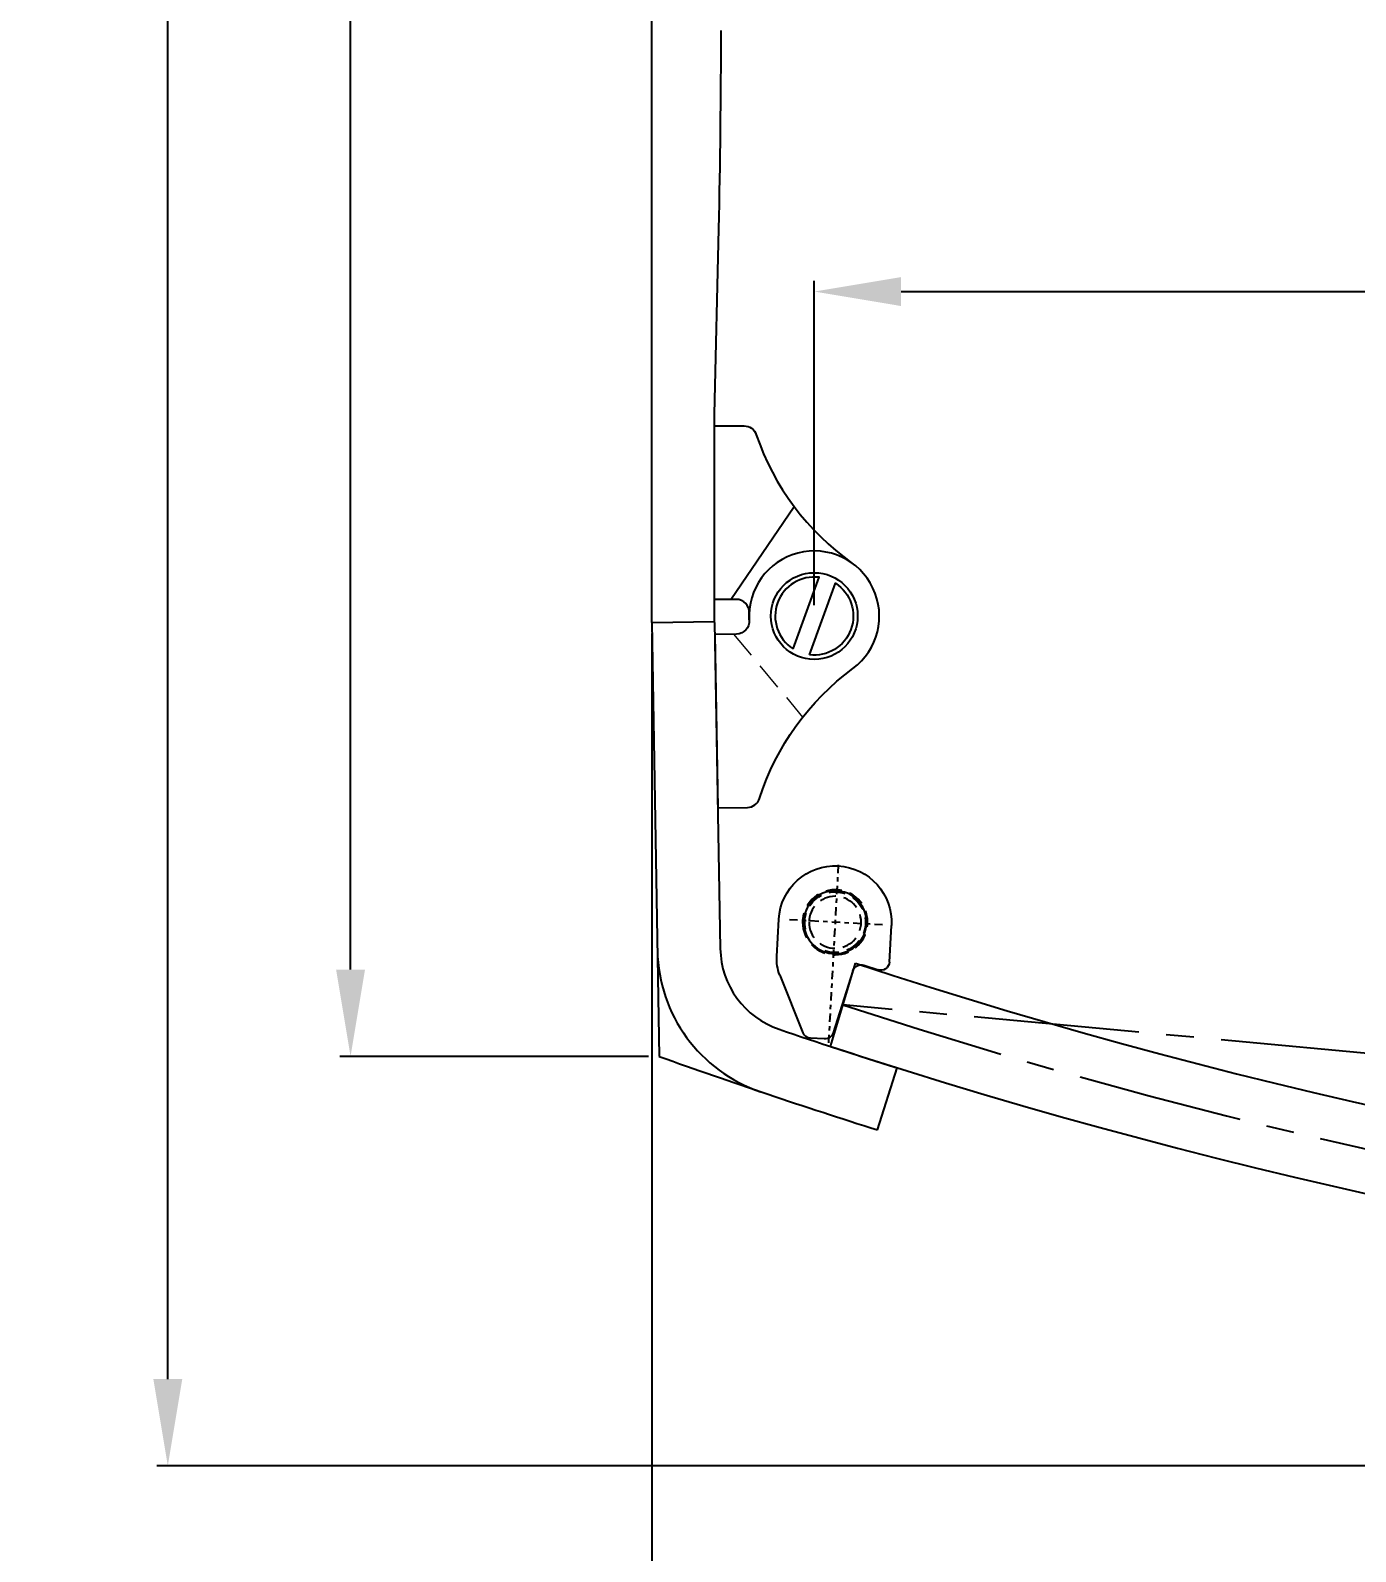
# Model space of a CAD drawing. Header units: millimetres. Extents: x 1399 to 2555, y 1196 to 1555.
# Drawn here: x 1697.69 to 1728.25, y 1317.4 to 1352.46 of the extents above; entities that cross this region are included whole.
import ezdxf

# ---------------------------------------------------------------- set-up
doc = ezdxf.new("R2010")
doc.units = ezdxf.units.MM
for name, pattern in [('CENTER2', [28.575, 19.05, -3.175, 3.175, -3.175]), ('DASHED', [19.05, 12.7, -6.35]), ('HIDDEN2', [0.1875, 0.125, -0.0625])]:
    doc.linetypes.add(name, pattern=pattern)
for name, color, linetype in [('Center Line', 2, 'CENTER2'), ('Dimension', 3, 'Continuous'), ('Hidden Line', 1, 'HIDDEN2')]:
    doc.layers.add(name, color=color, linetype=linetype)
doc.layers.add('虚线', color=3, linetype='DASHED', lineweight=15)
doc.styles.get("Standard").update_dxf_attribs({"font": 'arial.ttf'})
doc.dimstyles.new('Standard$0', dxfattribs={"dimtxt": 2.3, "dimasz": 2, "dimexe": 1, "dimexo": 1, "dimgap": 1, "dimtad": 0, "dimtih": 1, "dimtoh": 1, "dimdec": 1, "dimzin": 0, "dimdsep": 46, "dimtxsty": 'Standard', "dimcen": 0, "dimclrd": 4, "dimclre": 4, "dimclrt": 4, "dimadec": 1, "dimazin": 0, "dimtfac": 1, "dimtdec": 1, "dimtofl": 0, "dimtmove": 0, "dimatfit": 0, "dimfxl": 1, "dimtolj": 1, "dimtzin": 0, "dimarcsym": 0})

# ---------------------------------------------------------------- blocks, each defined once
blk = doc.blocks.new('*D136')
at = {"layer": 'Defpoints', "color": 0, "ltscale": 1000, "transparency": 16777216}
for p in [(1852.082, 1339.108), (1712.018, 1338.814), (1852.082, 1310.282)]:
    blk.add_point(p, dxfattribs=at)
at = {"layer": 'Dimension', "color": 3, "lineweight": -2, "ltscale": 1000, "transparency": 16777216}
for p, q in [((1852.082, 1338.858), (1852.082, 1310.032)), ((1712.018, 1338.564), (1712.018, 1310.032)), ((1714.018, 1310.282), (1850.082, 1310.282))]:
    blk.add_line(p, q, dxfattribs=at)
at = {"layer": 'Dimension', "color": 3, "ltscale": 1000, "transparency": 16777216}
for points in [[(1714.018, 1310.616), (1714.018, 1309.949), (1712.018, 1310.282)], [(1850.082, 1310.616), (1850.082, 1309.949), (1852.082, 1310.282)]]:
    blk.add_solid(points, dxfattribs=at)
at = {"layer": 'Dimension', "ltscale": 1000, "transparency": 16777216, "insert": (1782.05, 1311.809), "char_height": 2.5, "attachment_point": 5}
blk.add_mtext('\\A1;140±1', dxfattribs=at)
blk = doc.blocks.new('*D137')
at = {"layer": 'Defpoints', "color": 0, "ltscale": 1000, "transparency": 16777216}
for p in [(1850.336, 1346.445), (1715.766, 1338.964), (1850.336, 1339.102)]:
    blk.add_point(p, dxfattribs=at)
at = {"layer": 'Dimension', "color": 3, "lineweight": -2, "ltscale": 1000, "transparency": 16777216}
for p, q in [((1715.766, 1339.214), (1715.766, 1346.695)), ((1850.336, 1339.352), (1850.336, 1346.695)), ((1717.766, 1346.445), (1848.336, 1346.445))]:
    blk.add_line(p, q, dxfattribs=at)
at = {"layer": 'Dimension', "color": 3, "ltscale": 1000, "transparency": 16777216}
for points in [[(1717.766, 1346.778), (1717.766, 1346.111), (1715.766, 1346.445)], [(1848.336, 1346.778), (1848.336, 1346.111), (1850.336, 1346.445)]]:
    blk.add_solid(points, dxfattribs=at)
at = {"layer": 'Dimension', "ltscale": 1000, "transparency": 16777216, "insert": (1782.458, 1347.972), "char_height": 2.5, "attachment_point": 5}
blk.add_mtext('\\A1;135±1', dxfattribs=at)
blk = doc.blocks.new('rgwergq')
for p, q in [((403.215, 168.459), (403.821, 169.759)), ((404.32, 169.874), (404.003, 169.874)), ((404.893, 168.269), (404.514, 169.725)), ((403.121, 168.036), (403.121, 167.174)), ((405.138, 168.126), (405.47, 168.215)), ((405.721, 168.021), (405.721, 167.174)), ((404.458, 166.074), (404.458, 166.074))]:
    blk.add_line(p, q)
blk.add_circle((404.421, 167.174), 0.725)
for centre, radius, start, end in [((404.003, 169.674), 0.2, 90, 155), ((404.32, 169.674), 0.2, 14.5992, 90), ((404.121, 168.036), 1, 155, 180), ((405.087, 168.319), 0.2, 194.5992, 285), ((405.521, 168.021), 0.2, 0, 105), ((404.421, 167.174), 1.3, 180, 0)]:
    blk.add_arc(centre, radius, start, end)
at = {"layer": 'Center Line', "ltscale": 0.01}
for p, q in [((404.421, 165.846), (404.421, 170.002)), ((405.518, 167.174), (403.325, 167.174))]:
    blk.add_line(p, q, dxfattribs=at)
at = {"layer": 'Hidden Line', "ltscale": 3}
for radius in [0.75, 0.6]:
    blk.add_circle((404.421, 167.174), radius, dxfattribs=at)
blk.add_arc((404.421, 167.174), 0.7, 163.3985, 106.6015, dxfattribs=at)
blk = doc.blocks.new('*D138')
at = {"layer": 'Defpoints', "color": 0, "transparency": 16777216}
for p in [(1705.074, 1433.782), (1713.61, 1433.782), (1712.192, 1328.813)]:
    blk.add_point(p, dxfattribs=at)
at = {"layer": 'Dimension', "color": 3, "lineweight": -2, "transparency": 16777216}
for p, q in [((1713.36, 1433.782), (1704.824, 1433.782)), ((1705.074, 1330.813), (1705.074, 1431.782)), ((1711.942, 1328.813), (1704.824, 1328.813))]:
    blk.add_line(p, q, dxfattribs=at)
at = {"layer": 'Dimension', "color": 3, "transparency": 16777216}
for points in [[(1704.741, 1431.782), (1705.407, 1431.782), (1705.074, 1433.782)], [(1704.741, 1330.813), (1705.407, 1330.813), (1705.074, 1328.813)]]:
    blk.add_solid(points, dxfattribs=at)
at = {"layer": 'Dimension', "transparency": 16777216, "insert": (1703.547, 1381.297), "char_height": 2.5, "attachment_point": 5, "rotation": 90}
blk.add_mtext('\\A1;105±2', dxfattribs=at)
blk = doc.blocks.new('*D130')
at = {"layer": 'Defpoints', "color": 0, "transparency": 16777216}
for p in [(1700.861, 1472.761), (1730.661, 1472.761), (1782.05, 1319.376)]:
    blk.add_point(p, dxfattribs=at)
at = {"layer": 'Dimension', "color": 3, "lineweight": -2, "transparency": 16777216}
for p, q in [((1730.411, 1472.761), (1700.611, 1472.761)), ((1700.861, 1321.376), (1700.861, 1470.761)), ((1781.8, 1319.376), (1700.611, 1319.376))]:
    blk.add_line(p, q, dxfattribs=at)
at = {"layer": 'Dimension', "color": 3, "transparency": 16777216}
for points in [[(1700.527, 1470.761), (1701.194, 1470.761), (1700.861, 1472.761)], [(1700.527, 1321.376), (1701.194, 1321.376), (1700.861, 1319.376)]]:
    blk.add_solid(points, dxfattribs=at)
at = {"layer": 'Dimension', "transparency": 16777216, "insert": (1699.333, 1396.068), "char_height": 2.5, "attachment_point": 5, "rotation": 90}
blk.add_mtext('\\A1;153±2', dxfattribs=at)

msp = doc.modelspace()

# ---------------------------------------------------------------- linework, layer by layer
for p, q in [((1712.01772, 1338.8141), (1712.01772, 1361.79351)), ((1713.46772, 1343.61867), (1713.56544, 1347.89178)), ((1713.46772, 1338.8141), (1713.46772, 1343.61867)), ((1713.84066, 1339.34832), (1715.29936, 1341.49212)), ((1712.01772, 1338.8141), (1713.4675, 1338.83941)), ((1712.01773, 1338.81323), (1712.19229, 1328.81291)), ((1713.46795, 1338.81323), (1713.59915, 1331.29713)), ((1716.14268, 1329.0429), (1716.71355, 1330.96049)), ((1717.22496, 1327.12002), (1717.67477, 1328.55099))]:
    msp.add_line(p, q)
for points in [[(1713.96765, 1339.34832), (1713.46567, 1339.34832), (1713.46567, 1343.34832), (1714.14612, 1343.34832, -0.32112686), (1714.43014, 1343.14493, 0.15753973), (1716.63463, 1340.18659)], [(1714.27014, 1338.84823, -0.03103805), (1714.26732, 1339.03425, 0.42801838), (1713.96765, 1339.34832)]]:
    msp.add_lwpolyline(points, format="xyb")
for points in [[(1713.97464, 1338.54821), (1713.47273, 1338.53945), (1713.54254, 1334.54006), (1714.22289, 1334.55194, 0.32112686), (1714.50331, 1334.76025, -0.15753973), (1716.65584, 1337.75661, 1.68562412), (1714.26878, 1338.86746, -0.42801838)], [(1715.27761, 1338.20775), (1715.87786, 1339.85691, 0.79772404)], [(1715.65349, 1338.07095), (1716.25373, 1339.7201, -0.79772404)]]:
    msp.add_lwpolyline(points, format="xyb", close=True)
msp.add_circle((1715.76567, 1338.96393), 1)
for centre, radius, start, end in [((1513.61772, 1352.46438), 200, 358.6899343, 0), ((1715.64915, 1331.31502), 3.5, 181, 251.330305), ((1715.59884, 1331.33203), 2, 181, 251.306856), ((1757.18367, 1454.23754), 129.75, 251.8257193, 277.6228182), ((1757.18367, 1454.23754), 131.75, 251.306856, 252.5497366), ((1757.18367, 1454.23754), 131.75, 251.849953, 277.5688548), ((1757.18367, 1454.23754), 133.25, 250.2664551, 252.5497366)]:
    msp.add_arc(centre, radius, start, end)
at = {"layer": 'Center Line', "ltscale": 0.2}
msp.add_line((1774.46631, 1324.63481), (1716.42812, 1330.00169), dxfattribs=at)
msp.add_arc((1757.18367, 1454.23748), 130.74994, 251.8379203, 277.5956327, dxfattribs=at)
at = {"layer": '虚线', "ltscale": 0.05}
msp.add_line((1713.90357, 1338.54697), (1715.49768, 1336.63313), dxfattribs=at)

# ---------------------------------------------------------------- block references
at = {"lineweight": 13, "xscale": -1, "rotation": 176.8480447221792}
msp.add_blockref('rgwergq', (1321.62941, 1521.06318), dxfattribs=at)

# ---------------------------------------------------------------- dimensions: what is measured, and where the dimension line sits
at = {"layer": 'Dimension'}
for base, p1, p2, picture, middle in [((1700.86073, 1472.76068), (1782.04991, 1319.37573), (1730.66143, 1472.76068), '*D130', (1699.33345, 1396.0682)), ((1705.07388, 1433.78163), (1712.19229, 1328.81291), (1713.61033, 1433.78163), '*D138', (1703.54744, 1381.29727))]:
    dim = msp.add_linear_dim(base=base, p1=p1, p2=p2, angle=90, dimstyle='Standard$0', override={"dimtxt": 2.5, "dimexe": 0.25, "dimexo": 0.25, "dimgap": 0.25, "dimtad": 1, "dimtih": 0, "dimtoh": 0, "dimdec": 0, "dimclrd": 3, "dimclre": 3, "dimclrt": 256, "dimadec": 2, "dimtol": 1, "dimtp": 2, "dimtm": 2, "dimtdec": 0, "dimatfit": 3}, dxfattribs=at)
    dim.commit()
    dim.dimension.update_dxf_attribs({"geometry": picture, "text_midpoint": middle})
at = {"layer": 'Dimension', "color": 40, "ltscale": 1000, "true_color": 0xf8d731}
dim = msp.add_linear_dim(base=(1850.33586, 1346.44452), p1=(1715.76567, 1338.96393), p2=(1850.33586, 1339.10242), dimstyle='Standard$0', override={"dimtxt": 2.5, "dimexe": 0.25, "dimexo": 0.25, "dimgap": 0.25, "dimtad": 1, "dimtih": 0, "dimtoh": 0, "dimdec": 0, "dimclrd": 3, "dimclre": 3, "dimclrt": 256, "dimadec": 0, "dimtol": 1, "dimtp": 1, "dimtm": 1, "dimtdec": 0, "dimatfit": 3, "dimfxl": 1.25, "dimarcsym": 2}, dxfattribs=at)
dim.commit()
dim.dimension.update_dxf_attribs({"geometry": '*D137', "text_midpoint": (1782.45754, 1346.44452), "dimtype": 160})
dim = msp.add_linear_dim(base=(1852.08211, 1310.28241), p1=(1712.01772, 1338.8141), p2=(1852.08211, 1339.10791), dimstyle='Standard$0', override={"dimtxt": 2.5, "dimexe": 0.25, "dimexo": 0.25, "dimgap": 0.25, "dimtad": 1, "dimtih": 0, "dimtoh": 0, "dimdec": 0, "dimclrd": 3, "dimclre": 3, "dimclrt": 256, "dimadec": 0, "dimtol": 1, "dimtp": 1, "dimtm": 1, "dimtdec": 0, "dimatfit": 3, "dimfxl": 1.25, "dimarcsym": 2}, dxfattribs=at)
dim.commit()
dim.dimension.update_dxf_attribs({"geometry": '*D136', "text_midpoint": (1782.04991, 1311.80884)})

doc.saveas('drawing.dxf')
